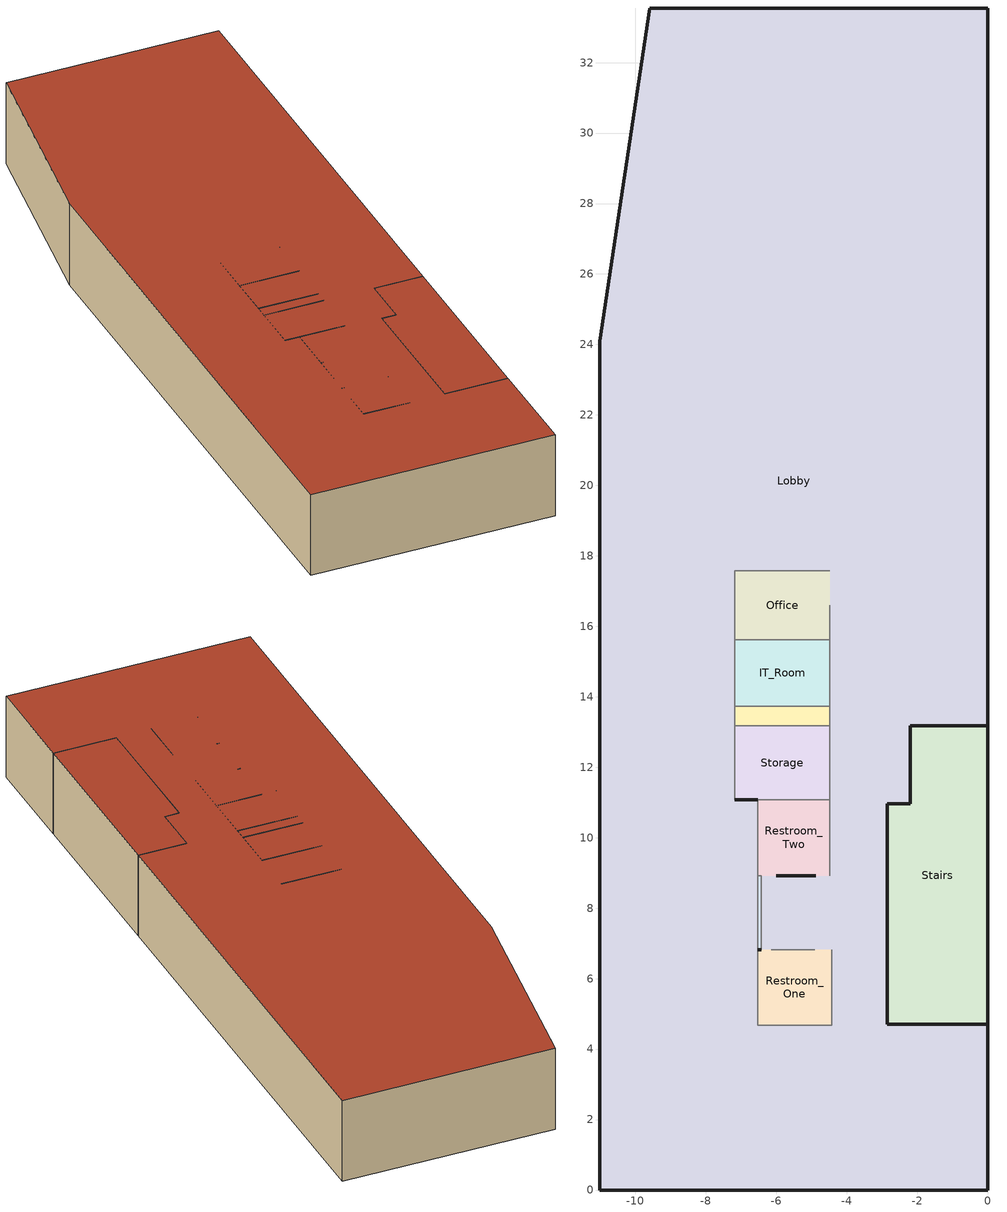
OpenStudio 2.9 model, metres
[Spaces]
Lobby
 floor ground (Interior Door): 0,33.55 0,13.17 -2.2,13.17 -2.2,10.96 -2.85,10.96 -2.85,4.7 0,4.7 0,0 -11,0 -11,24.09 -9.59,33.55 z0
 wall outside (ASHRAE 189.1-2009 ExtWall Mass ClimateZone 3): 0,13.17 0,33.55 -9.59,33.55 -11,24.09 -11,0 0,0 0,4.7 z0:3.95
 wall outside (Interior Wall): 0,4.7 -2.85,4.7 -2.85,10.96 -2.2,10.96 -2.2,13.17 0,13.17 z0:3.95
 roof outside (ASHRAE 189.1-2009 ExtRoof IEAD ClimateZone 2-5): 0,0 0,4.7 -2.85,4.7 -2.85,10.96 -2.2,10.96 -2.2,13.17 0,13.17 0,33.55 -9.59,33.55 -11,24.09 -11,0 z3.95
Restroom_One
 floor ground (Interior Floor): -4.42,6.82 -4.42,4.67 -6.52,4.67 -6.52,6.82 z0
 wall outside (Interior Wall): -6.43,6.82 -6.52,6.82 z0:3.95
 wall to Restroom_One (Interior Wall): -6.52,6.82 -6.52,4.67 -4.42,4.67 -4.42,6.82 z0:3.95; -4.9,6.82 -6.14,6.82 z0:3.41
 roof outside (ASHRAE 189.1-2009 ExtRoof IEAD ClimateZone 2-5): -4.42,4.67 -4.42,6.82 -6.52,6.82 -6.52,4.67 z3.95
Stairs
 floor ground (Interior Floor): -2.2,13.17 0,13.17 0,4.7 -2.85,4.7 -2.85,10.96 -2.2,10.96 z0
 wall outside (ASHRAE 189.1-2009 ExtWall Mass ClimateZone 3): 0,4.7 0,13.17 z0:3.95
 wall outside (Interior Door): -2.85,10.96 -2.85,9.73 z0:3.03
 wall outside (Interior Wall): -2.2,10.96 -2.85,10.96 z0:3.95
 wall outside (Interior Window): -2.85,10.79 -2.85,9.92 z1.58:2.83
 wall to Stairs (Interior Wall): -2.85,4.7 0,4.7 / 0,13.17 -2.2,13.17 z0:3.95
 wall adiabatic (Interior Wall): -2.2,13.17 -2.2,10.96 z0:3.95
 wall adiabatic (Interior Door): -2.85,10.96,3.95 -2.85,10.96,3.03 -2.85,9.73,3.03 -2.85,9.73,0 -2.85,4.7,0 -2.85,4.7,3.95
 roof outside (ASHRAE 189.1-2009 ExtRoof IEAD ClimateZone 2-5): 0,4.7 0,13.17 -2.2,13.17 -2.2,10.96 -2.85,10.96 -2.85,4.7 z3.95
Lobby_Divided_Wall
 floor ground (Interior Floor): -6.43,8.93 -6.43,6.82 -6.52,6.82 -6.52,8.93 z0
 wall to Lobby_Divided_Wall (Interior Wall): -6.43,8.93 -6.52,8.93 -6.52,6.82 -6.43,6.82 -6.43,8.93 z0:3.95
 roof outside (ASHRAE 189.1-2009 ExtRoof IEAD ClimateZone 2-5): -6.43,6.82 -6.43,8.93 -6.52,8.93 -6.52,6.82 z3.95
Restroom_Two
 floor ground (Interior Floor): -4.47,11.08 -4.47,8.93 -6.52,8.93 -6.52,11.08 z0
 wall outside (Interior Door): -5.99,8.93 -4.87,8.93 z0:3.05
 wall to Restroom_Two (Interior Wall): -4.47,8.93 -4.47,11.08 -6.52,11.08 -6.52,8.93 -6.43,8.93 z0:3.95
 roof outside (ASHRAE 189.1-2009 ExtRoof IEAD ClimateZone 2-5): -4.47,8.93 -4.47,11.08 -6.52,11.08 -6.52,8.93 z3.95
Storage
 floor ground (Interior Floor): -4.47,13.17 -4.47,11.08 -7.17,11.08 -7.17,13.17 z0
 wall outside (Interior Wall): -7.17,11.08 -6.52,11.08 z0:3.95
 wall to Storage (Interior Wall): -6.52,11.08 -4.47,11.08 -4.47,13.17 -7.17,13.17 z0:3.95; -7.17,13.17,3.95 -7.17,13.17,0 -7.17,12.13,0 -7.17,12.13,3.02 -7.17,11.08,3.02 -7.17,11.08,3.95
 roof outside (ASHRAE 189.1-2009 ExtRoof IEAD ClimateZone 2-5): -4.47,11.08 -4.47,13.17 -7.17,13.17 -7.17,11.08 z3.95
Mechanical_Equipemnt
 floor ground (Interior Floor): -4.47,13.72 -4.47,13.17 -7.17,13.17 -7.17,13.72 z0
 wall to Mechanical_Equipemnt (Interior Wall): -4.47,13.72 -7.17,13.72 -7.17,13.17 -4.47,13.17 -4.47,13.72 z0:3.95
 roof outside (ASHRAE 189.1-2009 ExtRoof IEAD ClimateZone 2-5): -4.47,13.17 -4.47,13.72 -7.17,13.72 -7.17,13.17 z3.95
IT_Room
 floor ground (Interior Floor): -4.47,15.63 -4.47,13.72 -7.17,13.72 -7.17,15.63 z0
 wall to IT_Room (Interior Wall): -4.47,15.63 -7.17,15.63 -7.17,13.72 -4.47,13.72 z0:3.95
 wall to IT_Room (Interior Door): -4.47,13.72,3.95 -4.47,13.72,0 -4.47,14.68,0 -4.47,14.68,2.75 -4.47,15.63,2.75 -4.47,15.63,3.95
 roof outside (ASHRAE 189.1-2009 ExtRoof IEAD ClimateZone 2-5): -4.47,13.72 -4.47,15.63 -7.17,15.63 -7.17,13.72 z3.95
Office
 floor ground (Interior Floor): -4.47,17.58 -4.47,15.63 -7.17,15.63 -7.17,17.58 z0
 wall to Office (Interior Wall): -4.47,17.58 -7.17,17.58 -7.17,15.63 -4.47,15.63 z0:3.95
 wall to Office (Interior Door): -4.47,15.63 -4.47,16.6 z0:2.75
 roof outside (ASHRAE 189.1-2009 ExtRoof IEAD ClimateZone 2-5): -4.47,15.63 -4.47,17.58 -7.17,17.58 -7.17,15.63 z3.95
[ClimateZones]
Climate Zone Institution Name 1=ASHRAE; Climate Zone Document Name 1=ANSI/ASHRAE Standard 169; Climate Zone Document Year 1=2006; Climate Zone Institution Name 2=CEC; Climate Zone Document Name 2=California Climate Zone Descriptions; Climate Zone Document Year 2=1995
[Building]
Koios: North Axis {deg}=0; Nominal Floor to Floor Height {m}=3.95; Space Type=189.1-2009 - Office - WholeBuilding - Lg Office - CZ1-3; Default Construction Set=189.1-2009 - CZ3 - Office; Default Schedule Set=189.1-2009 - Office - WholeBuilding - Lg Office - CZ1-3 Schedule Set; Standards Number of Stories=1; Standards Number of Above Ground Stories=1; Nominal Floor to Ceiling Height {m}=3.95
[Site]
Site 1
[DefaultConstructionSet]
189.1-2009 - CZ3 - Office: Default Exterior Surface Constructions=Default Surface Constructions 1; Default Interior Surface Constructions=Default Surface Constructions 2; Default Ground Contact Surface Constructions=Default Surface Constructions 3; Default Exterior SubSurface Constructions=Default Sub Surface Constructions 1; Default Interior SubSurface Constructions=Default Sub Surface Constructions 2; Interior Partition Construction=Interior Partition
[DefaultSurfaceConstructions]
Name | Floor Construction | Wall Construction | Roof Ceiling Construction
Default Surface Constructions 1 | ExtSlabCarpet 4in ClimateZone 1-8 | ASHRAE 189.1-2009 ExtWall Mass ClimateZone 3 | ASHRAE 189.1-2009 ExtRoof IEAD ClimateZone 2-5
Default Surface Constructions 2 | Interior Floor | Interior Wall | Interior Ceiling
Default Surface Constructions 3 | ExtSlabCarpet 4in ClimateZone 1-8 | ExtSlabCarpet 4in ClimateZone 1-8 | ExtSlabCarpet 4in ClimateZone 1-8
[Construction]
ExtSlabCarpet 4in ClimateZone 1-8: MAT-CC05 4 HW CONCRETE, CP02 CARPET PAD
ASHRAE 189.1-2009 ExtWall Mass ClimateZone 3: 1IN Stucco, 8IN Concrete HW, Wall Insulation [36], 1/2IN Gypsum
ASHRAE 189.1-2009 ExtRoof IEAD ClimateZone 2-5: Roof Membrane, Roof Insulation [21], Metal Decking
Interior Floor: F16 Acoustic tile, F05 Ceiling air space resistance, M11 100mm lightweight concrete
Interior Wall: G01a 19mm gypsum board, F04 Wall air space resistance, G01a 19mm gypsum board
Interior Ceiling: M11 100mm lightweight concrete, F05 Ceiling air space resistance, F16 Acoustic tile
ASHRAE 189.1-2009 ExtWindow ClimateZone 3: Theoretical Glass [202]
Exterior Door: F08 Metal surface, I01 25mm insulation board
Interior Window: Clear 3mm
Interior Door; Interior Partition: G05 25mm wood
[Material] Thermal Absorptance=0.9
Name | Roughness | Thickness {m} | Conductivity {W/m-K} | Density {kg/m3} | Specific Heat {J/kg-K} | Solar Absorptance | Visible Absorptance
MAT-CC05 4 HW CONCRETE | Rough | 0.1016 | 1.311 | 2240 | 836.8 | 0.85 | 0.85
1IN Stucco | Smooth | 0.0253 | 0.6918 | 1858 | 837 | 0.92 | 0.92
8IN Concrete HW | MediumRough | 0.2033 | 1.7296 | 2243 | 837 | 0.65 | 0.65
Wall Insulation [36] | MediumRough | 0.0566 | 0.0432 | 91 | 837 | 0.5 | 0.5
1/2IN Gypsum | Smooth | 0.0127 | 0.16 | 784.9 | 830 | 0.4 | 0.4
Roof Membrane | VeryRough | 0.0095 | 0.16 | 1121.29 | 1460 | 0.7 | 0.7
Roof Insulation [21] | MediumRough | 0.2105 | 0.049 | 265 | 836.8 | 0.7 | 0.7
Metal Decking | MediumSmooth | 0.0015 | 45.006 | 7680 | 418.4 | 0.6 | 0.6
F16 Acoustic tile | MediumSmooth | 0.0191 | 0.06 | 368 | 590 | 0.3 | 0.3
M11 100mm lightweight concrete | MediumRough | 0.1016 | 0.53 | 1280 | 840 | 0.5 | 0.5
G01a 19mm gypsum board | MediumSmooth | 0.019 | 0.16 | 800 | 1090 | 0.4 | 0.4
F08 Metal surface | Smooth | 0.0008 | 45.28 | 7824 | 500 | 0.7 | 0.7
I01 25mm insulation board | MediumRough | 0.0254 | 0.03 | 43 | 1210 | 0.6 | 0.6
G05 25mm wood | MediumSmooth | 0.0254 | 0.15 | 608 | 1630 | 0.5 | 0.5
[Material:NoMass]
CP02 CARPET PAD: Roughness=Smooth; Thermal Resistance {m2-K/W}=0.1; Thermal Absorptance=0.9; Solar Absorptance=0.8; Visible Absorptance=0.8
[Material:AirGap]
Name | Thermal Resistance {m2-K/W}
F05 Ceiling air space resistance | 0.18
F04 Wall air space resistance | 0.15
[DefaultSubSurfaceConstructions]
Name | Fixed Window Construction | Operable Window Construction | Door Construction | Tubular Daylight Dome Construction | Tubular Daylight Diffuser Construction
Default Sub Surface Constructions 1 | ASHRAE 189.1-2009 ExtWindow ClimateZone 3 | ASHRAE 189.1-2009 ExtWindow ClimateZone 3 | Exterior Door | Interior Window | Interior Window
Default Sub Surface Constructions 2 | Interior Window | Interior Window | Interior Door
[WindowMaterial:Glazing] Optical Data Type=SpectralAverage; Thickness {m}=0.003; Back Side Solar Reflectance at Normal Incidence=0; Back Side Visible Reflectance at Normal Incidence=0; Infrared Transmittance at Normal Incidence=0; Dirt Correction Factor for Solar and Visible Transmittance=1; Solar Diffusing=No
Name | Solar Transmittance at Normal Incidence | Front Side Solar Reflectance at Normal Incidence | Visible Transmittance at Normal Incidence | Front Side Visible Reflectance at Normal Incidence | Front Side Infrared Hemispherical Emissivity | Back Side Infrared Hemispherical Emissivity | Conductivity {W/m-K}
Theoretical Glass [202] | 0.2325 | 0.7175 | 0.3192 | 0.6308 | 0.9 | 0.9 | 0.0192
Clear 3mm | 0.837 | 0.075 | 0.898 | 0.081 | 0.84 | 0.84 | 0.9
[SpaceType] Standards Building Type=Office
Name | Default Schedule Set | Design Specification Outdoor Air Object | Standards Space Type
189.1-2009 - Office - ClosedOffice - CZ1-3 | 189.1-2009 - Office - ClosedOffice - CZ1-3 Schedule Set | 189.1-2009 - Office - ClosedOffice - CZ1-3 Ventilation | ClosedOffice
189.1-2009 - Office - Elec/MechRoom - CZ1-3 | 189.1-2009 - Office - Elec/MechRoom - CZ1-3 Schedule Set | 189.1-2009 - Office - Elec/MechRoom - CZ1-3 Ventilation | Elec/MechRoom
189.1-2009 - Office - IT_Room - CZ1-3 | 189.1-2009 - Office - IT_Room - CZ1-3 Schedule Set | 189.1-2009 - Office - IT_Room - CZ1-3 Ventilation | IT_Room
189.1-2009 - Office - Lobby - CZ1-3 | 189.1-2009 - Office - Lobby - CZ1-3 Schedule Set | 189.1-2009 - Office - Lobby - CZ1-3 Ventilation | Lobby
189.1-2009 - Office - Restroom - CZ1-3 | 189.1-2009 - Office - Restroom - CZ1-3 Schedule Set | 189.1-2009 - Office - Restroom - CZ1-3 Ventilation | Restroom
189.1-2009 - Office - Stair - CZ1-3 | 189.1-2009 - Office - Stair - CZ1-3 Schedule Set | 189.1-2009 - Office - Stair - CZ1-3 Ventilation | Stair
189.1-2009 - Office - Storage - CZ1-3 | 189.1-2009 - Office - Storage - CZ1-3 Schedule Set | 189.1-2009 - Office - Storage - CZ1-3 Ventilation | Storage
189.1-2009 - Office - WholeBuilding - Lg Office - CZ1-3 | 189.1-2009 - Office - WholeBuilding - Lg Office - CZ1-3 Schedule Set | 189.1-2009 - Office - WholeBuilding - Lg Office - CZ1-3 Ventilation | WholeBuilding - Lg Office
[DefaultScheduleSet]
Name | Number of People Schedule | People Activity Level Schedule | Lighting Schedule | Electric Equipment Schedule | Infiltration Schedule
189.1-2009 - Office - ClosedOffice - CZ1-3 Schedule Set | Office Work Occ | Office Activity | Office Bldg Light | Office Bldg Equip | Office Infil Quarter On
189.1-2009 - Office - Elec/MechRoom - CZ1-3 Schedule Set |  |  | Office Bldg Light | Office Bldg Equip | Office Infil Quarter On
189.1-2009 - Office - IT_Room - CZ1-3 Schedule Set; 189.1-2009 - Office - Lobby - CZ1-3 Schedule Set; 189.1-2009 - Office - Restroom - CZ1-3 Schedule Set | Office Misc Occ | Office Activity | Office Bldg Light | Office Bldg Equip | Office Infil Quarter On
189.1-2009 - Office - Stair - CZ1-3 Schedule Set; 189.1-2009 - Office - Storage - CZ1-3 Schedule Set |  |  | Office Bldg Light |  | Office Infil Quarter On
189.1-2009 - Office - WholeBuilding - Lg Office - CZ1-3 Schedule Set | Large Office Bldg Occ | Large Office Activity | Large Office Bldg Light | Large Office Bldg Equip | Large Office Infil Quarter On
[Lights:Definition] Design Level Calculation Method=Watts/Area
Name | Watts per Space Floor Area {W/m2}
189.1-2009 - Office - ClosedOffice - CZ1-3 Lights Definition; 189.1-2009 - Office - IT_Room - CZ1-3 Lights Definition | 10.6563
189.1-2009 - Office - Elec/MechRoom - CZ1-3 Lights Definition | 14.5313
189.1-2009 - Office - Lobby - CZ1-3 Lights Definition | 12.5938
189.1-2009 - Office - Restroom - CZ1-3 Lights Definition | 8.71877
189.1-2009 - Office - Stair - CZ1-3 Lights Definition | 5.81251
189.1-2009 - Office - Storage - CZ1-3 Lights Definition | 7.75002
189.1-2009 - Office - WholeBuilding - Lg Office - CZ1-3 Lights Definition | 9.68752
[Lights] Fraction Replaceable=1
Name | Lights Definition | Space or SpaceType
189.1-2009 - Office - ClosedOffice - CZ1-3 Lights | 189.1-2009 - Office - ClosedOffice - CZ1-3 Lights Definition | 189.1-2009 - Office - ClosedOffice - CZ1-3
189.1-2009 - Office - Elec/MechRoom - CZ1-3 Lights | 189.1-2009 - Office - Elec/MechRoom - CZ1-3 Lights Definition | 189.1-2009 - Office - Elec/MechRoom - CZ1-3
189.1-2009 - Office - IT_Room - CZ1-3 Lights | 189.1-2009 - Office - IT_Room - CZ1-3 Lights Definition | 189.1-2009 - Office - IT_Room - CZ1-3
189.1-2009 - Office - Lobby - CZ1-3 Lights | 189.1-2009 - Office - Lobby - CZ1-3 Lights Definition | 189.1-2009 - Office - Lobby - CZ1-3
189.1-2009 - Office - Restroom - CZ1-3 Lights | 189.1-2009 - Office - Restroom - CZ1-3 Lights Definition | 189.1-2009 - Office - Restroom - CZ1-3
189.1-2009 - Office - Stair - CZ1-3 Lights | 189.1-2009 - Office - Stair - CZ1-3 Lights Definition | 189.1-2009 - Office - Stair - CZ1-3
189.1-2009 - Office - Storage - CZ1-3 Lights | 189.1-2009 - Office - Storage - CZ1-3 Lights Definition | 189.1-2009 - Office - Storage - CZ1-3
189.1-2009 - Office - WholeBuilding - Lg Office - CZ1-3 Lights | 189.1-2009 - Office - WholeBuilding - Lg Office - CZ1-3 Lights Definition | 189.1-2009 - Office - WholeBuilding - Lg Office - CZ1-3
[DesignSpecification:OutdoorAir] Outdoor Air Method=Sum
Name | Outdoor Air Flow per Person {m3/s-person} | Outdoor Air Flow per Floor Area {m3/s-m2}
189.1-2009 - Office - ClosedOffice - CZ1-3 Ventilation; 189.1-2009 - Office - Elec/MechRoom - CZ1-3 Ventilation; 189.1-2009 - Office - WholeBuilding - Lg Office - CZ1-3 Ventilation | 0.00943895
189.1-2009 - Office - IT_Room - CZ1-3 Ventilation; 189.1-2009 - Office - Stair - CZ1-3 Ventilation; 189.1-2009 - Office - Storage - CZ1-3 Ventilation |  | 0.000254
189.1-2009 - Office - Lobby - CZ1-3 Ventilation | 0.00707921
189.1-2009 - Office - Restroom - CZ1-3 Ventilation |  | 0.0048768
[People:Definition] Number of People Calculation Method=People/Area; Fraction Radiant=0.3
Name | People per Space Floor Area {person/m2}
189.1-2009 - Office - ClosedOffice - CZ1-3 People Definition | 0.0511286
189.1-2009 - Office - IT_Room - CZ1-3 People Definition; 189.1-2009 - Office - WholeBuilding - Lg Office - CZ1-3 People Definition | 0.0538196
189.1-2009 - Office - Lobby - CZ1-3 People Definition; 189.1-2009 - Office - Restroom - CZ1-3 People Definition | 0.107639
[People] Multiplier=1
Name | People Definition | Space or SpaceType
189.1-2009 - Office - ClosedOffice - CZ1-3 People | 189.1-2009 - Office - ClosedOffice - CZ1-3 People Definition | 189.1-2009 - Office - ClosedOffice - CZ1-3
189.1-2009 - Office - IT_Room - CZ1-3 People | 189.1-2009 - Office - IT_Room - CZ1-3 People Definition | 189.1-2009 - Office - IT_Room - CZ1-3
189.1-2009 - Office - Lobby - CZ1-3 People | 189.1-2009 - Office - Lobby - CZ1-3 People Definition | 189.1-2009 - Office - Lobby - CZ1-3
189.1-2009 - Office - Restroom - CZ1-3 People | 189.1-2009 - Office - Restroom - CZ1-3 People Definition | 189.1-2009 - Office - Restroom - CZ1-3
189.1-2009 - Office - WholeBuilding - Lg Office - CZ1-3 People | 189.1-2009 - Office - WholeBuilding - Lg Office - CZ1-3 People Definition | 189.1-2009 - Office - WholeBuilding - Lg Office - CZ1-3
[SpaceInfiltration:DesignFlowRate] Design Flow Rate Calculation Method=Flow/ExteriorArea; Flow per Exterior Surface Area {m3/s-m2}=0.00030226
Name | Space or SpaceType
189.1-2009 - Office - ClosedOffice - CZ1-3 Infiltration | 189.1-2009 - Office - ClosedOffice - CZ1-3
189.1-2009 - Office - Elec/MechRoom - CZ1-3 Infiltration | 189.1-2009 - Office - Elec/MechRoom - CZ1-3
189.1-2009 - Office - IT_Room - CZ1-3 Infiltration | 189.1-2009 - Office - IT_Room - CZ1-3
189.1-2009 - Office - Lobby - CZ1-3 Infiltration | 189.1-2009 - Office - Lobby - CZ1-3
189.1-2009 - Office - Restroom - CZ1-3 Infiltration | 189.1-2009 - Office - Restroom - CZ1-3
189.1-2009 - Office - Stair - CZ1-3 Infiltration | 189.1-2009 - Office - Stair - CZ1-3
189.1-2009 - Office - Storage - CZ1-3 Infiltration | 189.1-2009 - Office - Storage - CZ1-3
189.1-2009 - Office - WholeBuilding - Lg Office - CZ1-3 Infiltration | 189.1-2009 - Office - WholeBuilding - Lg Office - CZ1-3
[ElectricEquipment:Definition] Design Level Calculation Method=Watts/Area
Name | Watts per Space Floor Area {W/m2}
189.1-2009 - Office - ClosedOffice - CZ1-3 Electric Equipment Definition | 6.8889
189.1-2009 - Office - Elec/MechRoom - CZ1-3 Electric Equipment Definition | 2.90626
189.1-2009 - Office - IT_Room - CZ1-3 Electric Equipment Definition | 16.7917
189.1-2009 - Office - Lobby - CZ1-3 Electric Equipment Definition; 189.1-2009 - Office - Restroom - CZ1-3 Electric Equipment Definition | 0.753474
189.1-2009 - Office - WholeBuilding - Lg Office - CZ1-3 Electric Equipment Definition | 5.81251
[ElectricEquipment]
Name | Electric Equipment Definition | Space or SpaceType
189.1-2009 - Office - ClosedOffice - CZ1-3 Electric Equipment | 189.1-2009 - Office - ClosedOffice - CZ1-3 Electric Equipment Definition | 189.1-2009 - Office - ClosedOffice - CZ1-3
189.1-2009 - Office - Elec/MechRoom - CZ1-3 Electric Equipment | 189.1-2009 - Office - Elec/MechRoom - CZ1-3 Electric Equipment Definition | 189.1-2009 - Office - Elec/MechRoom - CZ1-3
189.1-2009 - Office - IT_Room - CZ1-3 Electric Equipment | 189.1-2009 - Office - IT_Room - CZ1-3 Electric Equipment Definition | 189.1-2009 - Office - IT_Room - CZ1-3
189.1-2009 - Office - Lobby - CZ1-3 Electric Equipment | 189.1-2009 - Office - Lobby - CZ1-3 Electric Equipment Definition | 189.1-2009 - Office - Lobby - CZ1-3
189.1-2009 - Office - Restroom - CZ1-3 Electric Equipment | 189.1-2009 - Office - Restroom - CZ1-3 Electric Equipment Definition | 189.1-2009 - Office - Restroom - CZ1-3
189.1-2009 - Office - WholeBuilding - Lg Office - CZ1-3 Electric Equipment | 189.1-2009 - Office - WholeBuilding - Lg Office - CZ1-3 Electric Equipment Definition | 189.1-2009 - Office - WholeBuilding - Lg Office - CZ1-3
[BuildingStory]
Koios Story 1: Nominal Z Coordinate {m}=0; Nominal Floor to Floor Height {m}=3.95; Default Construction Set=189.1-2009 - CZ3 - Office; Default Schedule Set=189.1-2009 - Office - WholeBuilding - Lg Office - CZ1-3 Schedule Set; Nominal Floor to Ceiling Height {m}=3.95
[Space] Default Construction Set=189.1-2009 - CZ3 - Office; Building Story=Koios Story 1
Name | Space Type | Default Schedule Set | Thermal Zone
Lobby; Lobby_Divided_Wall | 189.1-2009 - Office - Lobby - CZ1-3 | 189.1-2009 - Office - Lobby - CZ1-3 Schedule Set | Lobby_Thermal_Zone
Restroom_One | 189.1-2009 - Office - Restroom - CZ1-3 | 189.1-2009 - Office - Restroom - CZ1-3 Schedule Set | Restroom_One_Thermal_Zone
Stairs | 189.1-2009 - Office - Stair - CZ1-3 | 189.1-2009 - Office - Stair - CZ1-3 Schedule Set | Stairs_Thermal_Zone
Restroom_Two | 189.1-2009 - Office - Restroom - CZ1-3 | 189.1-2009 - Office - Restroom - CZ1-3 Schedule Set | Restroom_Two_Thermal_Zone
Storage | 189.1-2009 - Office - Storage - CZ1-3 | 189.1-2009 - Office - Storage - CZ1-3 Schedule Set | Storage_Thermal_Zone
Mechanical_Equipemnt | 189.1-2009 - Office - Elec/MechRoom - CZ1-3 | 189.1-2009 - Office - Elec/MechRoom - CZ1-3 Schedule Set | Lobby_Thermal_Zone
IT_Room | 189.1-2009 - Office - IT_Room - CZ1-3 | 189.1-2009 - Office - IT_Room - CZ1-3 Schedule Set | IT_Room_Thermal_Zone
Office | 189.1-2009 - Office - ClosedOffice - CZ1-3 | 189.1-2009 - Office - ClosedOffice - CZ1-3 Schedule Set | Office_Thermal_Zone
[ThermalZone] Use Ideal Air Loads=No
Lobby_Thermal_Zone; Stairs_Thermal_Zone; Restroom_One_Thermal_Zone; Restroom_Two_Thermal_Zone; Storage_Thermal_Zone; IT_Room_Thermal_Zone; Office_Thermal_Zone
[Sizing:Zone] Zone Cooling Design Supply Air Temperature Input Method=SupplyAirTemperature; Zone Cooling Design Supply Air Temperature {C}=14; Zone Cooling Design Supply Air Temperature Difference {deltaC}=11.11; Zone Heating Design Supply Air Temperature Input Method=SupplyAirTemperature; Zone Heating Design Supply Air Temperature {C}=40; Zone Heating Design Supply Air Temperature Difference {deltaC}=11.11; Zone Cooling Design Supply Air Humidity Ratio {kg-H2O/kg-air}=0.0085; Zone Heating Design Supply Air Humidity Ratio {kg-H2O/kg-air}=0.008; Cooling Design Air Flow Method=DesignDay; Heating Design Air Flow Method=DesignDay; Account for Dedicated Outdoor Air System=No; Dedicated Outdoor Air System Control Strategy=NeutralSupplyAir; Dedicated Outdoor Air Low Setpoint Temperature for Design {C}=autosize; Dedicated Outdoor Air High Setpoint Temperature for Design {C}=autosize
Lobby_Thermal_Zone; Stairs_Thermal_Zone; Restroom_One_Thermal_Zone; Restroom_Two_Thermal_Zone; Storage_Thermal_Zone; IT_Room_Thermal_Zone; Office_Thermal_Zone
[Schedule:Ruleset]
Name | Default Day Schedule | Summer Design Day Schedule | Winter Design Day Schedule
Office Bldg Light | Office Bldg Light Default Schedule | Office Bldg Light Summer Design Day | Office Bldg Light Winter Design Day
Office Misc Occ | Office Bldg Occ Default Schedule 1 | Office Bldg Occ Summer Design Day 1 | Office Bldg Occ Winter Design Day 1
Office Activity | Office Activity Default Schedule | Office Activity Summer Design Day | Office Activity Winter Design Day
Office Infil Quarter On | Office Infil Quarter On Default Schedule | Office Infil Quarter On Summer Design Day | Office Infil Quarter On Winter Design Day
Office Bldg Equip | Office Bldg Equip Default Schedule | Office Bldg Equip Summer Design Day | Office Bldg Equip Winter Design Day
Office Work Occ | Office Bldg Occ Default Schedule | Office Bldg Occ Summer Design Day | Office Bldg Occ Winter Design Day
Large Office Bldg Light | Large Office Bldg Light Default Schedule | Large Office Bldg Light Summer Design Day | Large Office Bldg Light Winter Design Day
Large Office Bldg Occ | Large Office Bldg Occ Default Schedule | Large Office Bldg Occ Summer Design Day | Large Office Bldg Occ Winter Design Day
Large Office Activity | Large Office Activity Default Schedule | Large Office Activity Summer Design Day | Large Office Activity Winter Design Day
Large Office Infil Quarter On | Large Office Infil Quarter On Default Schedule | Large Office Infil Quarter On Summer Design Day | Large Office Infil Quarter On Winter Design Day
Large Office Bldg Equip | Large Office Bldg Equip Default Schedule | Large Office Bldg Equip Summer Design Day | Large Office Bldg Equip Winter Design Day
[Schedule:Day]
Office Bldg Light Default Schedule; Large Office Bldg Light Default Schedule: 5, 0, 0.05, 7, 0, 0.1, 8, 0, 0.3, 17, 0, 0.9, 18, 0, 0.7, 20, 0, 0.5, 22, 0, 0.3, 23, 0, 0.1, 24, 0, 0.05
Office Bldg Light Summer Design Day; Office Infil Quarter On Rule 1 Day Schedule; Office Bldg Equip Summer Design Day; Large Office Bldg Light Summer Design Day; Large Office Infil Quarter On Rule 1 Day Schedule; Large Office Bldg Equip Summer Design Day: 24, 0, 1
Office Bldg Light Winter Design Day; Office Bldg Occ Winter Design Day 1; Office Bldg Occ Rule 1 Day Schedule 1; Office Bldg Equip Winter Design Day; Office Bldg Occ Winter Design Day; Office Bldg Occ Rule 1 Day Schedule; Large Office Bldg Light Winter Design Day; Large Office Bldg Occ Winter Design Day; Large Office Bldg Occ Rule 1 Day Schedule; Large Office Bldg Equip Winter Design Day: 24, 0, 0
Office Bldg Light Rule 1 Day Schedule; Large Office Bldg Light Rule 1 Day Schedule: 24, 0, 0.05
Office Bldg Light Rule 2 Day Schedule; Large Office Bldg Light Rule 2 Day Schedule: 6, 0, 0.05, 8, 0, 0.1, 14, 0, 0.5, 17, 0, 0.15, 24, 0, 0.05
Office Bldg Occ Default Schedule 1: 6, 0, 0, 7, 0, 0.1, 8, 0, 0.2, 20, 0, 0.4, 22, 0, 0.1, 24, 0, 0.05
Office Bldg Occ Summer Design Day 1; Office Bldg Occ Summer Design Day; Large Office Bldg Occ Summer Design Day: 6, 0, 0, 22, 0, 1, 24, 0, 0.05
Office Bldg Occ Rule 2 Day Schedule 1: 6, 0, 0, 8, 0, 0.1, 14, 0, 0.25, 17, 0, 0.1, 24, 0, 0
Office Activity Default Schedule; Office Activity Summer Design Day; Office Activity Winter Design Day: 24, 0, 132
Office Infil Quarter On Default Schedule; Office Infil Quarter On Summer Design Day; Large Office Infil Quarter On Default Schedule; Large Office Infil Quarter On Summer Design Day: 6, 0, 1, 22, 0, 0.25, 24, 0, 1
Office Infil Quarter On Winter Design Day; Office Infil Quarter On Rule 2 Day Schedule; Large Office Infil Quarter On Winter Design Day; Large Office Infil Quarter On Rule 2 Day Schedule: 6, 0, 1, 18, 0, 0.25, 24, 0, 1
Office Bldg Equip Default Schedule; Large Office Bldg Equip Default Schedule: 8, 0, 0.4, 12, 0, 0.9, 13, 0, 0.8, 17, 0, 0.9, 18, 0, 0.8, 20, 0, 0.6, 22, 0, 0.5, 24, 0, 0.4
Office Bldg Equip Rule 1 Day Schedule; Large Office Bldg Equip Rule 1 Day Schedule: 24, 0, 0.3
Office Bldg Equip Rule 2 Day Schedule; Large Office Bldg Equip Rule 2 Day Schedule: 6, 0, 0.3, 8, 0, 0.4, 14, 0, 0.5, 17, 0, 0.35, 24, 0, 0.3
Office Bldg Occ Default Schedule: 6, 0, 0, 7, 0, 0.1, 8, 0, 0.2, 12, 0, 0.85, 13, 0, 0.5, 17, 0, 0.85, 18, 0, 0.7, 20, 0, 0.4, 22, 0, 0.1, 24, 0, 0.05
Office Bldg Occ Rule 2 Day Schedule: 6, 0, 0, 8, 0, 0.1, 14, 0, 0.4, 17, 0, 0.1, 24, 0, 0
Large Office Bldg Occ Default Schedule: 6, 0, 0, 7, 0, 0.1, 8, 0, 0.2, 12, 0, 0.95, 13, 0, 0.5, 17, 0, 0.95, 18, 0, 0.7, 20, 0, 0.4, 22, 0, 0.1, 24, 0, 0.05
Large Office Bldg Occ Rule 2 Day Schedule: 6, 0, 0, 8, 0, 0.1, 14, 0, 0.5, 17, 0, 0.1, 24, 0, 0
Large Office Activity Default Schedule; Large Office Activity Summer Design Day; Large Office Activity Winter Design Day: 24, 0, 120
[Schedule:Rule] Apply Monday=No; Apply Tuesday=No; Apply Wednesday=No; Apply Thursday=No; Apply Friday=No; Date Specification Type=DateRange; Start Month=1; Start Day=1; End Month=12; End Day=31
Name | Schedule Ruleset | Rule Order | Day Schedule | Apply Sunday | Apply Saturday
Office Bldg Light Rule 1 | Office Bldg Light | 0 | Office Bldg Light Rule 1 Day Schedule | Yes | No
Office Bldg Light Rule 2 | Office Bldg Light | 1 | Office Bldg Light Rule 2 Day Schedule | No | Yes
Office Misc Occ Rule 1 | Office Misc Occ | 0 | Office Bldg Occ Rule 1 Day Schedule 1 | Yes | No
Office Misc Occ Rule 2 | Office Misc Occ | 1 | Office Bldg Occ Rule 2 Day Schedule 1 | No | Yes
Office Infil Quarter On Rule 1 | Office Infil Quarter On | 0 | Office Infil Quarter On Rule 1 Day Schedule | Yes | No
Office Infil Quarter On Rule 2 | Office Infil Quarter On | 1 | Office Infil Quarter On Rule 2 Day Schedule | No | Yes
Office Bldg Equip Rule 1 | Office Bldg Equip | 0 | Office Bldg Equip Rule 1 Day Schedule | Yes | No
Office Bldg Equip Rule 2 | Office Bldg Equip | 1 | Office Bldg Equip Rule 2 Day Schedule | No | Yes
Office Work Occ Rule 1 | Office Work Occ | 0 | Office Bldg Occ Rule 1 Day Schedule | Yes | No
Office Work Occ Rule 2 | Office Work Occ | 1 | Office Bldg Occ Rule 2 Day Schedule | No | Yes
Large Office Bldg Light Rule 1 | Large Office Bldg Light | 0 | Large Office Bldg Light Rule 1 Day Schedule | Yes | No
Large Office Bldg Light Rule 2 | Large Office Bldg Light | 1 | Large Office Bldg Light Rule 2 Day Schedule | No | Yes
Large Office Bldg Occ Rule 1 | Large Office Bldg Occ | 0 | Large Office Bldg Occ Rule 1 Day Schedule | Yes | No
Large Office Bldg Occ Rule 2 | Large Office Bldg Occ | 1 | Large Office Bldg Occ Rule 2 Day Schedule | No | Yes
Large Office Infil Quarter On Rule 1 | Large Office Infil Quarter On | 0 | Large Office Infil Quarter On Rule 1 Day Schedule | Yes | No
Large Office Infil Quarter On Rule 2 | Large Office Infil Quarter On | 1 | Large Office Infil Quarter On Rule 2 Day Schedule | No | Yes
Large Office Bldg Equip Rule 1 | Large Office Bldg Equip | 0 | Large Office Bldg Equip Rule 1 Day Schedule | Yes | No
Large Office Bldg Equip Rule 2 | Large Office Bldg Equip | 1 | Large Office Bldg Equip Rule 2 Day Schedule | No | Yes
